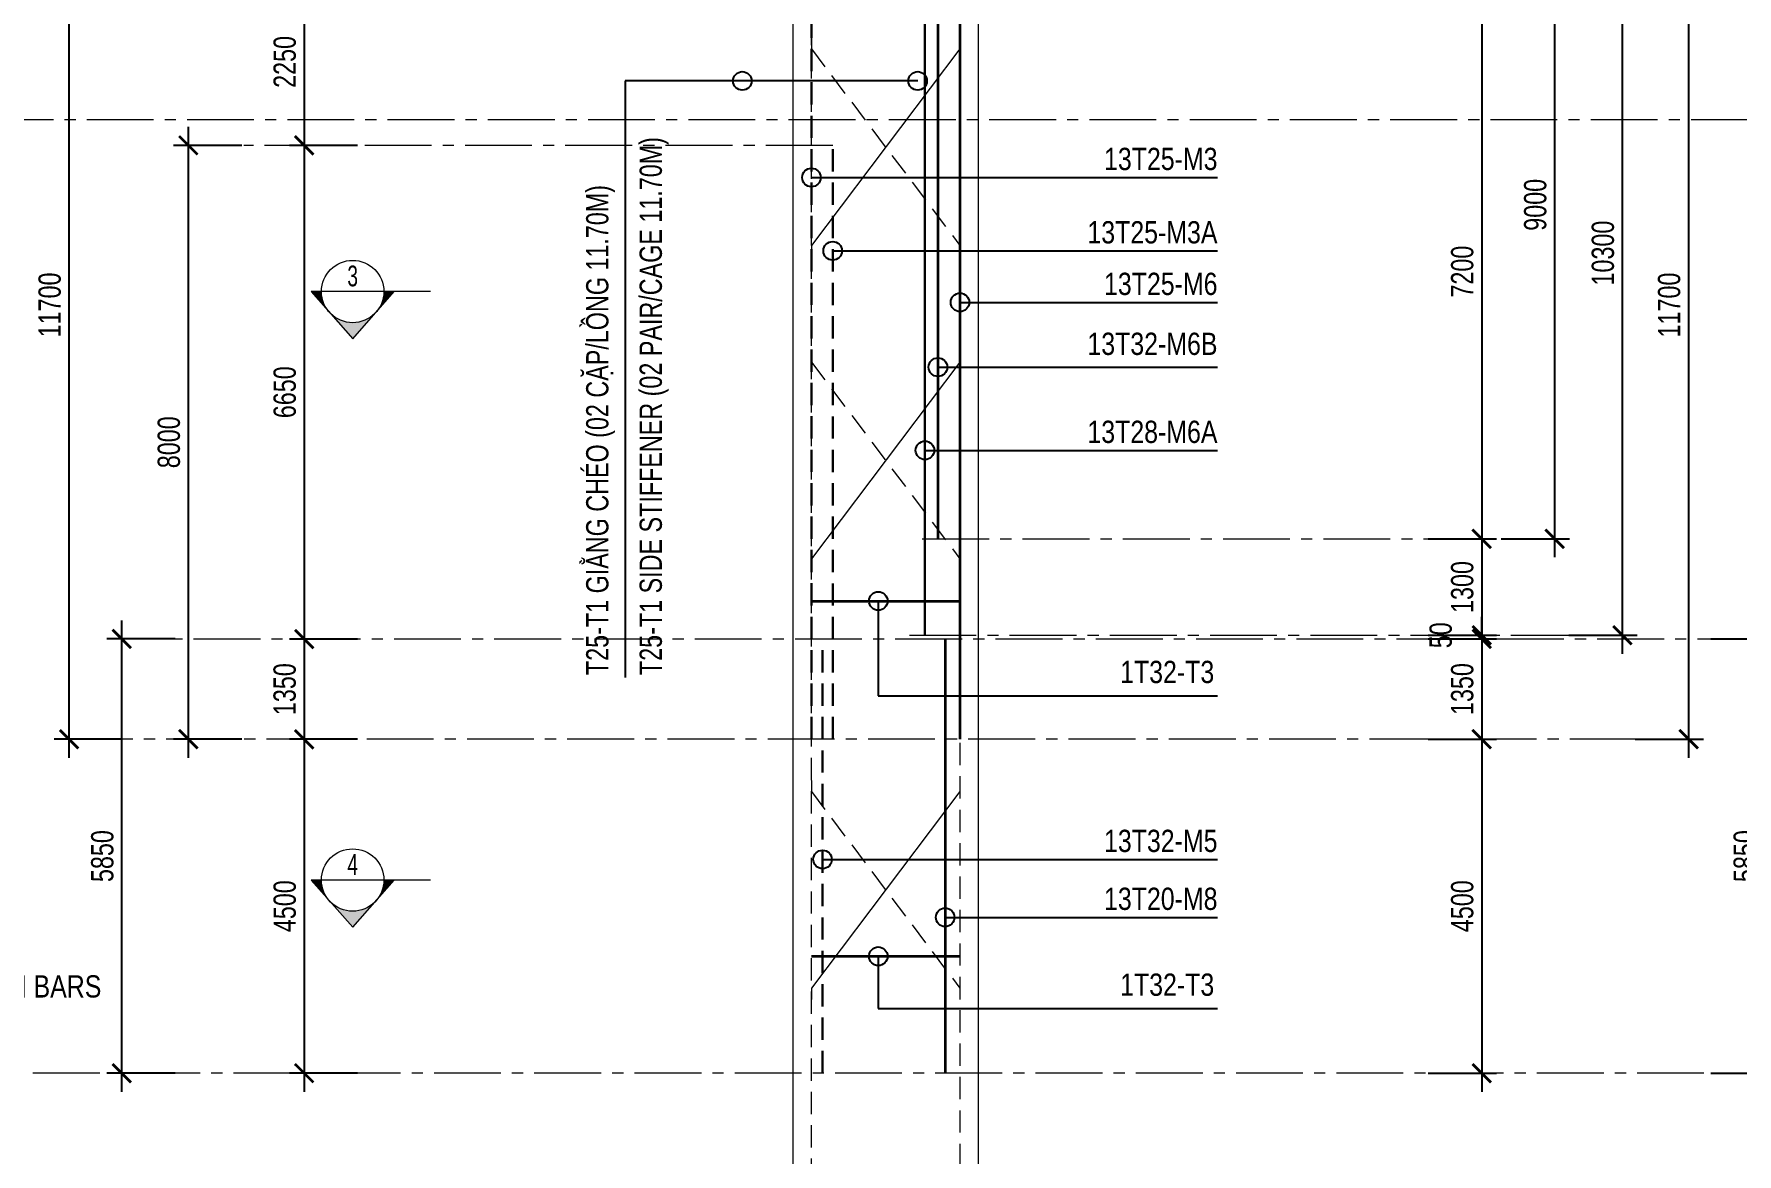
# Model space of a CAD drawing. Header units: millimetres. Extents: x 2746337 to 7547699, y -363432 to 15720.
# Drawn here: x 3484482 to 3507411, y -124330 to -109242 of the extents above; entities that cross this region are included whole.
import ezdxf
from ezdxf.enums import TextEntityAlignment as Align

# ---------------------------------------------------------------- set-up
doc = ezdxf.new("R2010")
doc.units = ezdxf.units.MM
doc.header["$LTSCALE"] = 1200
doc.header["$PDMODE"] = 3
for name, pattern in [('CENTER2', [1.125, 0.75, -0.125, 0.125, -0.125]), ('CONTINOUS', [0]), ('HIDDEN', [0.375, 0.25, -0.125])]:
    doc.linetypes.add(name, pattern=pattern)
for name, color, linetype, lineweight in [('1', 9, 'Continuous', 13), ('BOUND', 3, 'Continuous', 20), ('C1CO', 4, 'Continuous', 35), ('Grid line', 160, 'CENTER2', 5), ('HIDE', 8, 'HIDDEN', 13), ('K-THUOC', 1, 'Continuous', 18), ('LEADER', 8, 'Continuous', 9), ('T1CO', 4, 'Continuous', 20), ('T1HI', 4, 'HIDDEN', 13), ('TCCO', 4, 'Continuous', 35), ('TCHI', 4, 'HIDDEN', 30), ('TEXTMA', 2, 'Continuous', 13), ('TEXTVN', 2, 'Continuous', 20)]:
    doc.layers.add(name, color=color, linetype=linetype, lineweight=lineweight)
doc.styles.add('DB_Arial', font='arial.ttf', dxfattribs={"width": 0.8})
doc.styles.add('SMTEXT', font='arial.ttf', dxfattribs={"width": 0.75})
doc.styles.add('TEXTVN', font='VHELVCN.TTF', dxfattribs={"width": 0.8})
doc.dimstyles.new('BSV1-100', dxfattribs={"dimtxt": 300, "dimasz": 250, "dimexe": 200, "dimexo": 0, "dimgap": 108, "dimtad": 1, "dimdec": 0, "dimdsep": 46, "dimtxsty": 'SMTEXT', "dimblk": 'ARCHTICK', "dimcen": 100, "dimdle": 250, "dimclrd": 256, "dimclre": 256, "dimclrt": 1, "dimadec": 0, "dimazin": 0, "dimtfac": 1, "dimtdec": 0, "dimtix": 1, "dimtmove": 2, "dimatfit": 3, "dimfxl": 720, "dimfxlon": 1, "dimtolj": 1, "dimtzin": 0, "dimarcsym": 0})
doc.dimstyles.new('BSV25', dxfattribs={"dimtxt": 300, "dimasz": 250, "dimexe": 200, "dimexo": 0, "dimgap": 108, "dimtad": 1, "dimdec": 0, "dimlfac": 0.25, "dimdsep": 46, "dimtxsty": 'SMTEXT', "dimblk": 'ARCHTICK', "dimcen": 100, "dimdle": 250, "dimclrd": 256, "dimclre": 256, "dimclrt": 2, "dimadec": 0, "dimazin": 0, "dimtfac": 1, "dimtdec": 0, "dimtix": 1, "dimtmove": 2, "dimatfit": 3, "dimfxl": 800, "dimfxlon": 1, "dimtolj": 1, "dimtzin": 0, "dimarcsym": 0})

# ---------------------------------------------------------------- blocks, each defined once
blk = doc.blocks.new('_ArchTick')
at = {"color": 0, "linetype": 'ByBlock', "const_width": 0.15}
blk.add_lwpolyline([(-0.5, -0.5), (0.5, 0.5)], dxfattribs=at)
blk = doc.blocks.new('*D2377')
at = {"layer": 'Defpoints', "color": 0, "transparency": 16777216}
for p in [(3494699, -106092), (3479389, -109092), (3494699, -109092)]:
    blk.add_point(p, dxfattribs=at)
at = {"layer": 'K-THUOC', "lineweight": -2, "transparency": 16777216}
for p, q in [((3479389, -105842), (3479389, -109342)), ((3480109, -106092), (3479189, -106092)), ((3480109, -109092), (3479189, -109092))]:
    blk.add_line(p, q, dxfattribs=at)
at = {"layer": 'K-THUOC', "lineweight": -2, "transparency": 16777216, "xscale": 250, "yscale": 250, "zscale": 250}
for p, rotation in [((3479389, -106092), 90), ((3479389, -109092), 270)]:
    blk.add_blockref('_ArchTick', p, dxfattribs=dict(at, rotation=rotation))
at = {"layer": 'K-THUOC', "color": 1, "transparency": 16777216, "char_height": 300, "attachment_point": 5, "rotation": 90, "style": 'SMTEXT'}
for s, insert in [('\\A1;T12a200-L1,L2,L3', (3479678, -107592)), ('\\A1;3000', (3479128, -107592))]:
    blk.add_mtext(s, dxfattribs=dict(at, insert=insert))
blk = doc.blocks.new('*D2378')
at = {"layer": 'Defpoints', "color": 0, "transparency": 16777216}
for p in [(3494699, -109092), (3479389, -123242), (3486192, -123242)]:
    blk.add_point(p, dxfattribs=at)
at = {"layer": 'K-THUOC', "lineweight": -2, "transparency": 16777216}
for p, q in [((3479389, -108842), (3479389, -123492)), ((3480109, -109092), (3479189, -109092)), ((3480109, -123242), (3479189, -123242))]:
    blk.add_line(p, q, dxfattribs=at)
at = {"layer": 'K-THUOC', "lineweight": -2, "transparency": 16777216, "xscale": 250, "yscale": 250, "zscale": 250}
for p, rotation in [((3479389, -109092), 90), ((3479389, -123242), 270)]:
    blk.add_blockref('_ArchTick', p, dxfattribs=dict(at, rotation=rotation))
at = {"layer": 'K-THUOC', "color": 1, "transparency": 16777216, "char_height": 300, "attachment_point": 5, "rotation": 90, "style": 'SMTEXT'}
for s, insert in [('\\A1;T12a300-L1,L2,L3', (3479678, -116167)), ('\\A1;14150', (3479128, -116167))]:
    blk.add_mtext(s, dxfattribs=dict(at, insert=insert))
blk = doc.blocks.new('SIGSEC')
at = {"layer": '1', "lineweight": 9}
h = blk.add_hatch(color=256, dxfattribs=at)
h.dxf.hatch_style = 1
h.paths.add_polyline_path([(-420, 0), (-560, 0), (-315, -278, -0.182676)])
h = blk.add_hatch(color=256, dxfattribs=at)
h.dxf.hatch_style = 1
h.paths.add_polyline_path([(560, 0), (420, 0, -0.182676), (315, -278)])
h = blk.add_hatch(color=256, dxfattribs=at)
h.dxf.hatch_style = 1
h.paths.add_polyline_path([(315, -278, -0.451416), (-315, -278), (0, -635)])
at = {"layer": '1', "lineweight": 9, "elevation": 0}
blk.add_lwpolyline([(1050, 0), (-560, 0), (0, -635), (560, 0)], dxfattribs=at)
at = {"layer": '1', "lineweight": 9}
blk.add_circle((0, 0), 420, dxfattribs=at)
at = {"layer": 'BOUND', "lineweight": 9, "style": 'TEXTVN', "width": 0.8}
blk.add_attdef('SEC', text='', height=280, dxfattribs=at).set_placement((0, 210, 0), align=Align.MIDDLE_CENTER)
blk = doc.blocks.new('*D2382')
at = {"layer": 'Defpoints', "color": 0, "transparency": 16777216}
for p in [(3510811, -106592), (3478374, -110392), (3512067, -110392)]:
    blk.add_point(p, dxfattribs=at)
at = {"layer": 'K-THUOC', "lineweight": -2, "transparency": 16777216}
for p, q in [((3478374, -106342), (3478374, -110642)), ((3479094, -106592), (3478174, -106592)), ((3479094, -110392), (3478174, -110392))]:
    blk.add_line(p, q, dxfattribs=at)
at = {"layer": 'K-THUOC', "lineweight": -2, "transparency": 16777216, "xscale": 250, "yscale": 250, "zscale": 250}
for p, rotation in [((3478374, -106592), 90), ((3478374, -110392), 270)]:
    blk.add_blockref('_ArchTick', p, dxfattribs=dict(at, rotation=rotation))
at = {"layer": 'K-THUOC', "color": 1, "transparency": 16777216, "insert": (3478113, -108492), "char_height": 300, "attachment_point": 5, "rotation": 90, "style": 'SMTEXT'}
blk.add_mtext('\\A1;3800', dxfattribs=at)
blk = doc.blocks.new('*D2388')
at = {"layer": 'Defpoints', "color": 0, "transparency": 16777216}
for p in [(3497199, -108843), (3497199, -116042), (3503974, -116042)]:
    blk.add_point(p, dxfattribs=at)
at = {"layer": 'K-THUOC', "lineweight": -2, "transparency": 16777216}
for p, q in [((3503974, -108593), (3503974, -116292)), ((3503254, -108843), (3504174, -108843)), ((3503254, -116042), (3504174, -116042))]:
    blk.add_line(p, q, dxfattribs=at)
at = {"layer": 'K-THUOC', "lineweight": -2, "transparency": 16777216, "xscale": 250, "yscale": 250, "zscale": 250}
for p, rotation in [((3503974, -108843), 90), ((3503974, -116042), 270)]:
    blk.add_blockref('_ArchTick', p, dxfattribs=dict(at, rotation=rotation))
at = {"layer": 'K-THUOC', "color": 1, "transparency": 16777216, "insert": (3503713, -112443), "char_height": 300, "attachment_point": 5, "rotation": 90, "style": 'SMTEXT'}
blk.add_mtext('\\A1;7200', dxfattribs=at)
blk = doc.blocks.new('*D2389')
at = {"layer": 'Defpoints', "color": 0, "transparency": 16777216}
for p in [(3497199, -117342), (3497199, -117392), (3503974, -117392)]:
    blk.add_point(p, dxfattribs=at)
at = {"layer": 'K-THUOC', "lineweight": -2, "transparency": 16777216}
for p, q in [((3503974, -117342), (3503974, -117092)), ((3503254, -117342), (3504174, -117342)), ((3503254, -117392), (3504174, -117392)), ((3503974, -117342), (3503974, -117392)), ((3503974, -117392), (3503974, -117642))]:
    blk.add_line(p, q, dxfattribs=at)
at = {"layer": 'K-THUOC', "lineweight": -2, "transparency": 16777216, "xscale": 250, "yscale": 250, "zscale": 250}
for p, rotation in [((3503974, -117342), 270), ((3503974, -117392), 90)]:
    blk.add_blockref('_ArchTick', p, dxfattribs=dict(at, rotation=rotation))
at = {"layer": 'K-THUOC', "color": 1, "transparency": 16777216, "insert": (3503423, -117342), "char_height": 300, "attachment_point": 5, "rotation": 90, "style": 'SMTEXT'}
blk.add_mtext('\\A1;50', dxfattribs=at)
blk = doc.blocks.new('*D2390')
at = {"layer": 'Defpoints', "color": 0, "transparency": 16777216}
for p in [(3497199, -117392), (3497199, -118742), (3503974, -118742)]:
    blk.add_point(p, dxfattribs=at)
at = {"layer": 'K-THUOC', "lineweight": -2, "transparency": 16777216}
for p, q in [((3503974, -117142), (3503974, -118992)), ((3503254, -117392), (3504174, -117392)), ((3503254, -118742), (3504174, -118742))]:
    blk.add_line(p, q, dxfattribs=at)
at = {"layer": 'K-THUOC', "lineweight": -2, "transparency": 16777216, "xscale": 250, "yscale": 250, "zscale": 250}
for p, rotation in [((3503974, -117392), 90), ((3503974, -118742), 270)]:
    blk.add_blockref('_ArchTick', p, dxfattribs=dict(at, rotation=rotation))
at = {"layer": 'K-THUOC', "color": 1, "transparency": 16777216, "insert": (3503713, -118067), "char_height": 300, "attachment_point": 5, "rotation": 90, "style": 'SMTEXT'}
blk.add_mtext('\\A1;1350', dxfattribs=at)
blk = doc.blocks.new('*D2391')
at = {"layer": 'Defpoints', "color": 0, "transparency": 16777216}
for p in [(3496849, -118742), (3497199, -123242), (3503974, -123242)]:
    blk.add_point(p, dxfattribs=at)
at = {"layer": 'K-THUOC', "lineweight": -2, "transparency": 16777216}
for p, q in [((3503974, -118492), (3503974, -123492)), ((3503254, -118742), (3504174, -118742)), ((3503254, -123242), (3504174, -123242))]:
    blk.add_line(p, q, dxfattribs=at)
at = {"layer": 'K-THUOC', "lineweight": -2, "transparency": 16777216, "xscale": 250, "yscale": 250, "zscale": 250}
for p, rotation in [((3503974, -118742), 90), ((3503974, -123242), 270)]:
    blk.add_blockref('_ArchTick', p, dxfattribs=dict(at, rotation=rotation))
at = {"layer": 'K-THUOC', "color": 1, "transparency": 16777216, "insert": (3503713, -120992), "char_height": 300, "attachment_point": 5, "rotation": 90, "style": 'SMTEXT'}
blk.add_mtext('\\A1;4500', dxfattribs=at)
blk = doc.blocks.new('*D2392')
at = {"layer": 'Defpoints', "color": 0, "transparency": 16777216}
for p in [(3496699, -117392), (3507779, -117392), (3496699, -123242)]:
    blk.add_point(p, dxfattribs=at)
at = {"layer": 'K-THUOC', "lineweight": -2, "transparency": 16777216}
for p, q in [((3507779, -123492), (3507779, -117142)), ((3507059, -117392), (3507979, -117392)), ((3507059, -123242), (3507979, -123242))]:
    blk.add_line(p, q, dxfattribs=at)
at = {"layer": 'K-THUOC', "lineweight": -2, "transparency": 16777216, "xscale": 250, "yscale": 250, "zscale": 250}
for p, rotation in [((3507779, -117392), 90), ((3507779, -123242), 270)]:
    blk.add_blockref('_ArchTick', p, dxfattribs=dict(at, rotation=rotation))
at = {"layer": 'K-THUOC', "color": 1, "transparency": 16777216, "insert": (3507517, -120317), "char_height": 300, "attachment_point": 5, "rotation": 90, "style": 'SMTEXT'}
blk.add_mtext('\\A1;5850', dxfattribs=at)
blk = doc.blocks.new('*D2393')
at = {"layer": 'Defpoints', "color": 0, "transparency": 16777216}
for p in [(3496147, -107043), (3506761, -107043), (3496147, -118742)]:
    blk.add_point(p, dxfattribs=at)
at = {"layer": 'K-THUOC', "lineweight": -2, "transparency": 16777216}
for p, q in [((3506761, -118992), (3506761, -106793)), ((3506041, -107043), (3506961, -107043)), ((3506041, -118742), (3506961, -118742))]:
    blk.add_line(p, q, dxfattribs=at)
at = {"layer": 'K-THUOC', "lineweight": -2, "transparency": 16777216, "xscale": 250, "yscale": 250, "zscale": 250}
for p, rotation in [((3506761, -107043), 90), ((3506761, -118742), 270)]:
    blk.add_blockref('_ArchTick', p, dxfattribs=dict(at, rotation=rotation))
at = {"layer": 'K-THUOC', "color": 1, "transparency": 16777216, "insert": (3506499, -112893), "char_height": 300, "attachment_point": 5, "rotation": 90, "style": 'SMTEXT'}
blk.add_mtext('\\A1;11700', dxfattribs=at)
blk = doc.blocks.new('*D2396')
at = {"layer": 'Defpoints', "color": 0, "transparency": 16777216}
for p in [(3496267, -107043), (3505868, -107043), (3496267, -117342)]:
    blk.add_point(p, dxfattribs=at)
at = {"layer": 'K-THUOC', "lineweight": -2, "transparency": 16777216}
for p, q in [((3505868, -117592), (3505868, -106793)), ((3505148, -107043), (3506068, -107043)), ((3505148, -117342), (3506068, -117342))]:
    blk.add_line(p, q, dxfattribs=at)
at = {"layer": 'K-THUOC', "lineweight": -2, "transparency": 16777216, "xscale": 250, "yscale": 250, "zscale": 250}
for p, rotation in [((3505868, -107043), 90), ((3505868, -117342), 270)]:
    blk.add_blockref('_ArchTick', p, dxfattribs=dict(at, rotation=rotation))
at = {"layer": 'K-THUOC', "color": 1, "transparency": 16777216, "insert": (3505607, -112193), "char_height": 300, "attachment_point": 5, "rotation": 90, "style": 'SMTEXT'}
blk.add_mtext('\\A1;10300', dxfattribs=at)
blk = doc.blocks.new('*D2397')
at = {"layer": 'Defpoints', "color": 0, "transparency": 16777216}
for p in [(3496442, -107043), (3504957, -107043), (3496442, -116042)]:
    blk.add_point(p, dxfattribs=at)
at = {"layer": 'K-THUOC', "lineweight": -2, "transparency": 16777216}
for p, q in [((3504957, -116292), (3504957, -106793)), ((3504237, -107043), (3505157, -107043)), ((3504237, -116042), (3505157, -116042))]:
    blk.add_line(p, q, dxfattribs=at)
at = {"layer": 'K-THUOC', "lineweight": -2, "transparency": 16777216, "xscale": 250, "yscale": 250, "zscale": 250}
for p, rotation in [((3504957, -107043), 90), ((3504957, -116042), 270)]:
    blk.add_blockref('_ArchTick', p, dxfattribs=dict(at, rotation=rotation))
at = {"layer": 'K-THUOC', "color": 1, "transparency": 16777216, "insert": (3504696, -111543), "char_height": 300, "attachment_point": 5, "rotation": 90, "style": 'SMTEXT'}
blk.add_mtext('\\A1;9000', dxfattribs=at)
blk = doc.blocks.new('*D2400')
at = {"layer": 'Defpoints', "color": 0, "transparency": 16777216}
for p in [(3494675, -108493), (3488119, -110742), (3494699, -110742)]:
    blk.add_point(p, dxfattribs=at)
at = {"layer": 'K-THUOC', "lineweight": -2, "transparency": 16777216}
for p, q in [((3488119, -108243), (3488119, -110992)), ((3488839, -108493), (3487919, -108493)), ((3488839, -110742), (3487919, -110742))]:
    blk.add_line(p, q, dxfattribs=at)
at = {"layer": 'K-THUOC', "lineweight": -2, "transparency": 16777216, "xscale": 250, "yscale": 250, "zscale": 250}
for p, rotation in [((3488119, -108493), 90), ((3488119, -110742), 270)]:
    blk.add_blockref('_ArchTick', p, dxfattribs=dict(at, rotation=rotation))
at = {"layer": 'K-THUOC', "color": 1, "transparency": 16777216, "insert": (3487858, -109618), "char_height": 300, "attachment_point": 5, "rotation": 90, "style": 'SMTEXT'}
blk.add_mtext('\\A1;2250', dxfattribs=at)
blk = doc.blocks.new('*D2401')
at = {"layer": 'Defpoints', "color": 0, "transparency": 16777216}
for p in [(3494675, -118742), (3488119, -123242), (3494675, -123242)]:
    blk.add_point(p, dxfattribs=at)
at = {"layer": 'K-THUOC', "lineweight": -2, "transparency": 16777216}
for p, q in [((3488119, -118492), (3488119, -123492)), ((3488839, -118742), (3487919, -118742)), ((3488839, -123242), (3487919, -123242))]:
    blk.add_line(p, q, dxfattribs=at)
at = {"layer": 'K-THUOC', "lineweight": -2, "transparency": 16777216, "xscale": 250, "yscale": 250, "zscale": 250}
for p, rotation in [((3488119, -118742), 90), ((3488119, -123242), 270)]:
    blk.add_blockref('_ArchTick', p, dxfattribs=dict(at, rotation=rotation))
at = {"layer": 'K-THUOC', "color": 1, "transparency": 16777216, "insert": (3487858, -120992), "char_height": 300, "attachment_point": 5, "rotation": 90, "style": 'SMTEXT'}
blk.add_mtext('\\A1;4500', dxfattribs=at)
blk = doc.blocks.new('*D2402')
at = {"layer": 'Defpoints', "color": 0, "transparency": 16777216}
for p in [(3484954, -107042), (3494875, -107042), (3494875, -118742)]:
    blk.add_point(p, dxfattribs=at)
at = {"layer": 'K-THUOC', "lineweight": -2, "transparency": 16777216}
for p, q in [((3484954, -118992), (3484954, -106792)), ((3485674, -107042), (3484754, -107042)), ((3485674, -118742), (3484754, -118742))]:
    blk.add_line(p, q, dxfattribs=at)
at = {"layer": 'K-THUOC', "lineweight": -2, "transparency": 16777216, "xscale": 250, "yscale": 250, "zscale": 250}
for p, rotation in [((3484954, -107042), 90), ((3484954, -118742), 270)]:
    blk.add_blockref('_ArchTick', p, dxfattribs=dict(at, rotation=rotation))
at = {"layer": 'K-THUOC', "color": 1, "transparency": 16777216, "insert": (3484693, -112892), "char_height": 300, "attachment_point": 5, "rotation": 90, "style": 'SMTEXT'}
blk.add_mtext('\\A1;11700', dxfattribs=at)
blk = doc.blocks.new('*D2410')
at = {"layer": 'Defpoints', "color": 0, "transparency": 16777216}
for p in [(3511827, -97742), (3506280, -123242), (3516995, -123242)]:
    blk.add_point(p, dxfattribs=at)
at = {"layer": 'K-THUOC', "lineweight": -2, "transparency": 16777216}
for p, q in [((3516995, -97492), (3516995, -123492)), ((3516275, -97742), (3517195, -97742)), ((3516275, -123242), (3517195, -123242))]:
    blk.add_line(p, q, dxfattribs=at)
at = {"layer": 'K-THUOC', "lineweight": -2, "transparency": 16777216, "xscale": 250, "yscale": 250, "zscale": 250}
for p, rotation in [((3516995, -97742), 90), ((3516995, -123242), 270)]:
    blk.add_blockref('_ArchTick', p, dxfattribs=dict(at, rotation=rotation))
at = {"layer": 'K-THUOC', "color": 1, "transparency": 16777216, "insert": (3516733, -110492), "char_height": 300, "attachment_point": 5, "rotation": 90, "style": 'SMTEXT'}
blk.add_mtext('\\A1;25500', dxfattribs=at)
blk = doc.blocks.new('*D2411')
at = {"layer": 'Defpoints', "color": 0, "transparency": 16777216}
for p in [(3506280, -123242), (3507852, -142242), (3516995, -142242)]:
    blk.add_point(p, dxfattribs=at)
at = {"layer": 'K-THUOC', "lineweight": -2, "transparency": 16777216}
for p, q in [((3516995, -122992), (3516995, -142492)), ((3516275, -123242), (3517195, -123242)), ((3516275, -142242), (3517195, -142242))]:
    blk.add_line(p, q, dxfattribs=at)
at = {"layer": 'K-THUOC', "lineweight": -2, "transparency": 16777216, "xscale": 250, "yscale": 250, "zscale": 250}
for p, rotation in [((3516995, -123242), 90), ((3516995, -142242), 270)]:
    blk.add_blockref('_ArchTick', p, dxfattribs=dict(at, rotation=rotation))
at = {"layer": 'K-THUOC', "color": 1, "transparency": 16777216, "insert": (3516733, -132742), "char_height": 300, "attachment_point": 5, "rotation": 90, "style": 'SMTEXT'}
blk.add_mtext('\\A1;19000', dxfattribs=at)
blk = doc.blocks.new('*D2412')
at = {"layer": 'Defpoints', "color": 0, "transparency": 16777216}
for p in [(3511027, -97242), (3518055, -97242), (3506280, -123242)]:
    blk.add_point(p, dxfattribs=at)
at = {"layer": 'K-THUOC', "lineweight": -2, "transparency": 16777216}
for p, q in [((3518055, -123492), (3518055, -96992)), ((3517335, -97242), (3518255, -97242)), ((3517335, -123242), (3518255, -123242))]:
    blk.add_line(p, q, dxfattribs=at)
at = {"layer": 'K-THUOC', "lineweight": -2, "transparency": 16777216, "xscale": 250, "yscale": 250, "zscale": 250}
for p, rotation in [((3518055, -97242), 90), ((3518055, -123242), 270)]:
    blk.add_blockref('_ArchTick', p, dxfattribs=dict(at, rotation=rotation))
at = {"layer": 'K-THUOC', "color": 1, "transparency": 16777216, "insert": (3517794, -110242), "char_height": 300, "attachment_point": 5, "rotation": 90, "style": 'SMTEXT'}
blk.add_mtext('\\A1;26000', dxfattribs=at)
blk = doc.blocks.new('*D2420')
at = {"layer": 'Defpoints', "color": 0, "transparency": 16777216}
for p in [(3494699, -110742), (3488119, -117393), (3494699, -117393)]:
    blk.add_point(p, dxfattribs=at)
at = {"layer": 'K-THUOC', "lineweight": -2, "transparency": 16777216}
for p, q in [((3488119, -110492), (3488119, -117643)), ((3488839, -110742), (3487919, -110742)), ((3488839, -117393), (3487919, -117393))]:
    blk.add_line(p, q, dxfattribs=at)
at = {"layer": 'K-THUOC', "lineweight": -2, "transparency": 16777216, "xscale": 250, "yscale": 250, "zscale": 250}
for p, rotation in [((3488119, -110742), 90), ((3488119, -117393), 270)]:
    blk.add_blockref('_ArchTick', p, dxfattribs=dict(at, rotation=rotation))
at = {"layer": 'K-THUOC', "color": 1, "transparency": 16777216, "insert": (3487858, -114068), "char_height": 300, "attachment_point": 5, "rotation": 90, "style": 'SMTEXT'}
blk.add_mtext('\\A1;6650', dxfattribs=at)
blk = doc.blocks.new('*D2421')
at = {"layer": 'Defpoints', "color": 0, "transparency": 16777216}
for p in [(3495249, -117393), (3488119, -118743), (3495249, -118743)]:
    blk.add_point(p, dxfattribs=at)
at = {"layer": 'K-THUOC', "lineweight": -2, "transparency": 16777216}
for p, q in [((3488119, -117143), (3488119, -118993)), ((3488839, -117393), (3487919, -117393)), ((3488839, -118743), (3487919, -118743))]:
    blk.add_line(p, q, dxfattribs=at)
at = {"layer": 'K-THUOC', "lineweight": -2, "transparency": 16777216, "xscale": 250, "yscale": 250, "zscale": 250}
for p, rotation in [((3488119, -117393), 90), ((3488119, -118743), 270)]:
    blk.add_blockref('_ArchTick', p, dxfattribs=dict(at, rotation=rotation))
at = {"layer": 'K-THUOC', "color": 1, "transparency": 16777216, "insert": (3487857, -118068), "char_height": 300, "attachment_point": 5, "rotation": 90, "style": 'SMTEXT'}
blk.add_mtext('\\A1;1350', dxfattribs=at)
blk = doc.blocks.new('*D2423')
at = {"layer": 'Defpoints', "color": 0, "transparency": 16777216}
for p in [(3485663, -117392), (3495406, -117392), (3495406, -123242)]:
    blk.add_point(p, dxfattribs=at)
at = {"layer": 'K-THUOC', "lineweight": -2, "transparency": 16777216}
for p, q in [((3485663, -123492), (3485663, -117142)), ((3486383, -117392), (3485463, -117392)), ((3486383, -123242), (3485463, -123242))]:
    blk.add_line(p, q, dxfattribs=at)
at = {"layer": 'K-THUOC', "lineweight": -2, "transparency": 16777216, "xscale": 250, "yscale": 250, "zscale": 250}
for p, rotation in [((3485663, -117392), 90), ((3485663, -123242), 270)]:
    blk.add_blockref('_ArchTick', p, dxfattribs=dict(at, rotation=rotation))
at = {"layer": 'K-THUOC', "color": 1, "transparency": 16777216, "insert": (3485402, -120317), "char_height": 300, "attachment_point": 5, "rotation": 90, "style": 'SMTEXT'}
blk.add_mtext('\\A1;5850', dxfattribs=at)
blk = doc.blocks.new('*D2424')
at = {"layer": 'Defpoints', "color": 0, "transparency": 16777216}
for p in [(3497199, -116042), (3497199, -117342), (3503974, -117342)]:
    blk.add_point(p, dxfattribs=at)
at = {"layer": 'K-THUOC', "lineweight": -2, "transparency": 16777216}
for p, q in [((3503974, -115792), (3503974, -117592)), ((3503254, -116042), (3504174, -116042)), ((3503254, -117342), (3504174, -117342))]:
    blk.add_line(p, q, dxfattribs=at)
at = {"layer": 'K-THUOC', "lineweight": -2, "transparency": 16777216, "xscale": 250, "yscale": 250, "zscale": 250}
for p, rotation in [((3503974, -116042), 90), ((3503974, -117342), 270)]:
    blk.add_blockref('_ArchTick', p, dxfattribs=dict(at, rotation=rotation))
at = {"layer": 'K-THUOC', "color": 1, "transparency": 16777216, "insert": (3503713, -116692), "char_height": 300, "attachment_point": 5, "rotation": 90, "style": 'SMTEXT'}
blk.add_mtext('\\A1;1300', dxfattribs=at)
blk = doc.blocks.new('*D2425')
at = {"layer": 'Defpoints', "color": 0, "transparency": 16777216}
for p in [(3491141, -110742), (3486559, -118742), (3491141, -118742)]:
    blk.add_point(p, dxfattribs=at)
at = {"layer": 'K-THUOC', "lineweight": -2, "transparency": 16777216}
for p, q in [((3486559, -110492), (3486559, -118992)), ((3487279, -110742), (3486359, -110742)), ((3487279, -118742), (3486359, -118742))]:
    blk.add_line(p, q, dxfattribs=at)
at = {"layer": 'K-THUOC', "lineweight": -2, "transparency": 16777216, "xscale": 250, "yscale": 250, "zscale": 250}
for p, rotation in [((3486559, -110742), 90), ((3486559, -118742), 270)]:
    blk.add_blockref('_ArchTick', p, dxfattribs=dict(at, rotation=rotation))
at = {"layer": 'K-THUOC', "color": 1, "transparency": 16777216, "insert": (3486298, -114742), "char_height": 300, "attachment_point": 5, "rotation": 90, "style": 'SMTEXT'}
blk.add_mtext('\\A1;8000', dxfattribs=at)

msp = doc.modelspace()

# ---------------------------------------------------------------- linework, layer by layer
at = {"layer": 'BOUND'}
msp.add_line((3494698.9, -96832.4), (3494698.9, -142242.4), dxfattribs=at)
msp.add_lwpolyline([(3494698.9, -142242.4), (3497198.9, -142242.4), (3497198.9, -97742.4), (3494698.9, -97742.4)], close=True, dxfattribs=at)
at = {"layer": 'C1CO'}
for p, q in [((3496948.9, -107042.7), (3496948.9, -118742.7)), ((3494948.9, -116880.5), (3496948.9, -116880.5)), ((3496748.9, -117392.4), (3496748.9, -123242.4)), ((3494948.9, -121666.4), (3496948.9, -121666.4))]:
    msp.add_line(p, q, dxfattribs=at)
at = {"layer": 'Grid line', "color": 2}
msp.add_line((3474392.2, -110392.4), (3511895.1, -110392.4), dxfattribs=at)
at = {"layer": 'Grid line'}
for p, q in [((3495235, -110742.4), (3487306, -110742.4)), ((3496442.1, -116042.4), (3505157.4, -116042.4)), ((3507778.6, -117392.8), (3486383.8, -117392.8)), ((3496267.4, -117342.4), (3505336.5, -117342.4)), ((3506061.3, -118742.8), (3484754, -118742.4)), ((3516417, -123242.4), (3479748.9, -123242.4))]:
    msp.add_line(p, q, dxfattribs=at)
at = {"layer": 'HIDE'}
for p, q in [((3494948.9, -142242.4), (3494948.9, -96742.4)), ((3496948.9, -96742.4), (3496948.9, -142242.4))]:
    msp.add_line(p, q, dxfattribs=at)
at = {"layer": 'T1CO'}
for points in [[(3496948.9, -109292.7), (3496948.9, -109442.7), (3494948.9, -112092.7), (3494948.9, -112242.7)], [(3496948.9, -113513.2), (3496948.9, -113663.2), (3494948.9, -116313.2), (3494948.9, -116463.2)], [(3496948.9, -119298.1), (3496948.9, -119448.1), (3494948.9, -122098.1), (3494948.9, -122248.1)]]:
    msp.add_lwpolyline(points, dxfattribs=at)
at = {"layer": 'T1HI'}
for points in [[(3494948.9, -109292.7), (3494948.9, -109442.7), (3496948.9, -112092.7), (3496948.9, -112242.7)], [(3494948.9, -113513.2), (3494948.9, -113663.2), (3496948.9, -116313.2), (3496948.9, -116463.2)], [(3494948.9, -119298.1), (3494948.9, -119448.1), (3496948.9, -122098.1), (3496948.9, -122248.1)]]:
    msp.add_lwpolyline(points, dxfattribs=at)
at = {"layer": 'TCCO'}
msp.add_line((3496652.1, -107042.7), (3496652.1, -116042.4), dxfattribs=at)
at = {"layer": 'TCHI', "linetype": 'HIDDEN'}
for p, q in [((3494948.9, -118742.4), (3494948.9, -107042.4)), ((3495098.9, -123242.4), (3495098.9, -117392.4))]:
    msp.add_line(p, q, dxfattribs=at)
at = {"layer": 'TCHI', "color": 6, "linetype": 'CONTINOUS'}
msp.add_line((3496477.4, -117342.4), (3496477.4, -107042.7), dxfattribs=at)
at = {"layer": 'TCHI', "color": 6, "linetype": 'HIDDEN'}
msp.add_line((3495235, -118742.8), (3495235, -110742.4), dxfattribs=at)

# ---------------------------------------------------------------- block references
at = {"layer": '1', "lineweight": 20}
for p, values in [((3488771.9, -112711.4), {'SEC': '3'}), ((3488771.9, -120639.6, 0), {'SEC': '4'})]:
    msp.add_blockref('SIGSEC', p, dxfattribs=at).add_auto_attribs(values)

# ---------------------------------------------------------------- texts
at = {"layer": 'TEXTMA', "style": 'DB_Arial', "width": 0.8}
for s, p in [('13T25-M3', (3500416.6, -111074.8)), ('13T25-M3A', (3500416.6, -112063.3)), ('13T25-M6', (3500416.6, -112758)), ('13T32-M6B', (3500416.6, -113565.6)), ('13T28-M6A', (3500416.6, -114751.3)), ('1T32-T3', (3500372.4, -117986.1)), ('13T32-M5', (3500416.6, -120262.1)), ('13T20-M8', (3500416.6, -121042.1)), ('1T32-T3', (3500372.4, -122199.1))]:
    msp.add_text(s, height=300, rotation=360, dxfattribs=at).set_placement(p, align=Align.RIGHT)
at = {"layer": 'TEXTVN', "lineweight": 20, "style": 'SMTEXT', "width": 0.75}
for s, p in [('T25-T1 SIDE STIFFENER (02 PAIR/CAGE 11.70M)', (3492935.4, -117878.2)), ('T25-T1 GIẰNG CHÉO (02 CẶP/LỒNG 11.70M)', (3492215.4, -117878.2))]:
    msp.add_text(s, height=300, rotation=90, dxfattribs=at).set_placement(p)
at = {"layer": 'TEXTVN', "style": 'DB_Arial', "width": 0.8}
msp.add_text('BOTTOM LEVEL OF MAIN BARS', height=300, dxfattribs=at).set_placement((3480321.3, -122222.4))

# ---------------------------------------------------------------- dimensions: what is measured, and where the dimension line sits
at = {"layer": 'K-THUOC'}
for base, p1, p2, picture, middle in [((3518055.4, -97242.4), (3506280, -123242.4), (3511026.6, -97242.4), '*D2412', (3517794.2, -110242.4)), ((3516994.5, -123242.4), (3511826.6, -97742.4), (3506280, -123242.4), '*D2410', (3516733.4, -110492.4)), ((3478374, -110392.4), (3510810.9, -106592.4), (3512067.5, -110392.4), '*D2382', (3478112.7, -108492.4)), ((3484954, -107042.4), (3494874.5, -118742.4), (3494874.5, -107042.4), '*D2402', (3484692.8, -112892.4)), ((3506760.5, -107042.7), (3496147.5, -118742.4), (3496147.5, -107042.7), '*D2393', (3506499.4, -112892.5)), ((3505868, -107042.8), (3496267.4, -117342.4), (3496267.4, -107042.8), '*D2396', (3505606.7, -112192.6)), ((3504957.4, -107042.8), (3496442.1, -116042.4), (3496442.1, -107042.8), '*D2397', (3504696.2, -111542.6)), ((3488118.7, -110742.4), (3494674.5, -108492.7), (3494698.9, -110742.4), '*D2400', (3487857.5, -109617.5)), ((3503973.9, -116042.4), (3497198.9, -108842.7), (3497198.9, -116042.4), '*D2388', (3503712.7, -112442.5)), ((3486558.7, -118742.4), (3491140.7, -110742.4), (3491140.7, -118742.4), '*D2425', (3486297.5, -114742.4)), ((3488118.7, -117392.8), (3494698.9, -110742.4), (3494698.9, -117392.8), '*D2420', (3487857.5, -114067.6)), ((3503973.9, -117342.4), (3497198.9, -116042.4), (3497198.9, -117342.4), '*D2424', (3503712.6, -116692.4)), ((3485663, -117392.4), (3495406, -123242.4), (3495406, -117392.4), '*D2423', (3485401.9, -120317.4)), ((3488118.7, -118742.8), (3495248.6, -117392.8), (3495248.6, -118742.8), '*D2421', (3487857.4, -118067.8)), ((3507778.6, -117392.4), (3496698.9, -123242.4), (3496698.9, -117392.4), '*D2392', (3507517.4, -120317.4)), ((3503973.9, -118742.4), (3497198.9, -117392.4), (3497198.9, -118742.4), '*D2390', (3503712.6, -118067.4)), ((3488118.7, -123242.4), (3494674.5, -118742.4), (3494674.5, -123242.4), '*D2401', (3487857.5, -120992.4)), ((3503973.9, -123242.4), (3496848.9, -118742.4), (3497198.9, -123242.4), '*D2391', (3503712.7, -120992.4)), ((3516994.5, -142242.4), (3506280, -123242.4), (3507851.7, -142242.4), '*D2411', (3516733.4, -132742.4))]:
    dim = msp.add_linear_dim(base=base, p1=p1, p2=p2, angle=90, dimstyle='BSV1-100', dxfattribs=at)
    dim.commit()
    dim.dimension.update_dxf_attribs({"geometry": picture, "text_midpoint": middle})
for base, p1, p2, text, picture, middle in [((3479389.4, -109092.4), (3494698.9, -106092.4), (3494698.9, -109092.4), '<>\\XT12a200-L1,L2,L3', '*D2377', (3479389.4, -107592.4)), ((3479389.4, -123242.4), (3494698.9, -109092.4), (3486192.1, -123242.4), '<>\\XT12a300-L1,L2,L3', '*D2378', (3479389.4, -116167.4))]:
    dim = msp.add_linear_dim(base=base, p1=p1, p2=p2, angle=90, text=text, dimstyle='BSV1-100', dxfattribs=at)
    dim.commit()
    dim.dimension.update_dxf_attribs({"geometry": picture, "text_midpoint": middle})
dim = msp.add_linear_dim(base=(3503973.9, -117392.4), p1=(3497198.9, -117342.4), p2=(3497198.9, -117392.4), angle=90, dimstyle='BSV1-100', dxfattribs=at)
dim.commit()
dim.dimension.update_dxf_attribs({"geometry": '*D2389', "text_midpoint": (3503423.5, -117342.4), "dimtype": 160})

# ---------------------------------------------------------------- leaders
at = {"layer": 'LEADER'}
for points in [[(3496379.5, -109873.8), (3492442.4, -109873.8), (3492442.4, -115873.8)], [(3494018.4, -109873.8), (3492442.4, -109873.8), (3492442.4, -117911.8)], [(3494948.9, -111174.8), (3500416.6, -111174.8)], [(3495235, -112163.3), (3500416.6, -112163.3)], [(3496948.9, -112858), (3500416.6, -112858)], [(3496652.1, -113730), (3500416.6, -113730)], [(3496477.4, -114851.3), (3500416.6, -114851.3)], [(3495848.9, -116880.5), (3495848.9, -118157.7), (3500416.6, -118157.7)], [(3495098.9, -120362.1), (3500416.6, -120362.1)], [(3496748.9, -121142.1), (3500416.6, -121142.1)], [(3495848.9, -121666.4), (3495848.9, -122370.7), (3500416.6, -122370.7)]]:
    msp.add_leader(points, dimstyle='BSV25', override={"dimldrblk": 'Origin'}, dxfattribs=at)

doc.saveas('drawing.dxf')
